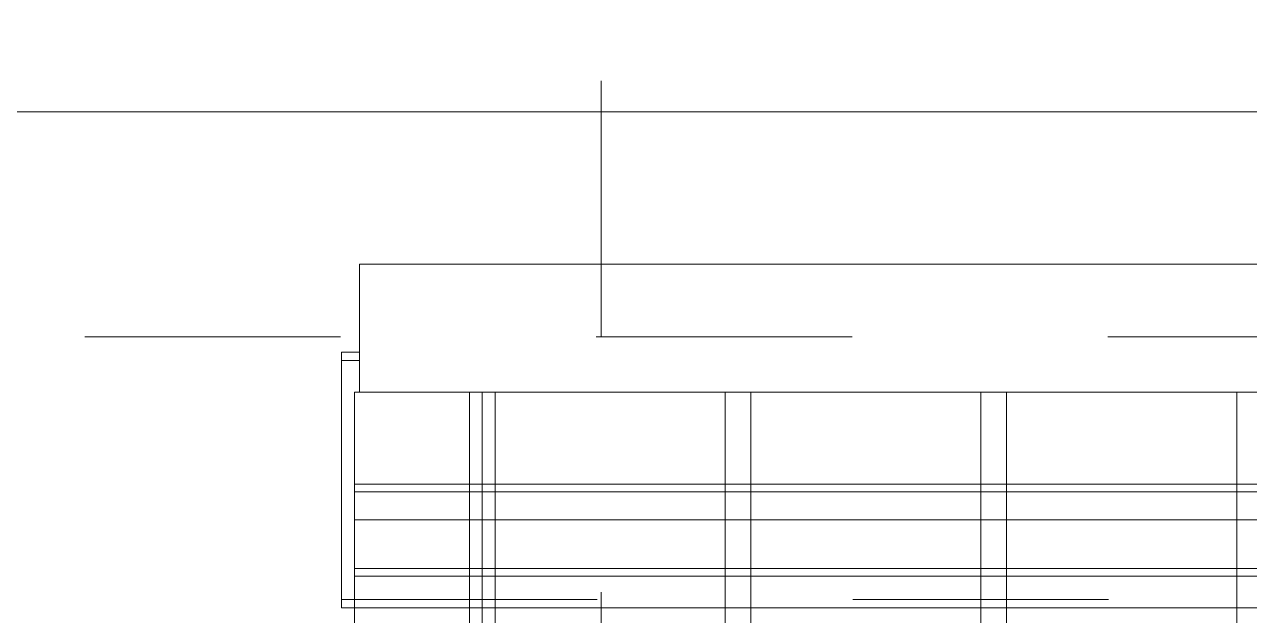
# Model space of a CAD drawing. Header units: metres. Extents: x 118 to 451, y -76 to 55.
# Drawn here: x 316.0121 to 316.4911, y -15.5691 to -15.3379 of the extents above; entities that cross this region are included whole.
import ezdxf

# ---------------------------------------------------------------- set-up
doc = ezdxf.new("R2010")
doc.units = ezdxf.units.M
doc.linetypes.add('Grid Line', pattern=[0.022225, 0.0127, -0.003175, 0.003175, -0.003175])
doc.linetypes.add('Hidden', pattern=[0.007144, 0.004763, -0.002381])
for name, color, linetype, lineweight in [('A-DETL-MBND', 7, 'Continuous', 9), ('A-FLOR-HRAL', 7, 'Continuous', 9), ('A-GENM', 7, 'Continuous', 9), ('S-BEAM', 7, 'Continuous', 9), ('S-GRID', 7, 'Continuous', 9)]:
    doc.layers.add(name, color=color, linetype=linetype, lineweight=lineweight)

# ---------------------------------------------------------------- blocks, each defined once
blk = doc.blocks.new('RHS-Rectangular Hollow Section - 100 x 100-1742798-Nivel Top-EC')
at = {"layer": 'S-BEAM'}
for p, q in [((1.43155, 0.05), (-1.36885, 0.05)), ((1.43155, 0.0436), (1.43155, 0.05)), ((1.43155, 0.0436), (1.43155, -0.0436)), ((1.43155, -0.05), (1.43155, -0.0436)), ((1.42445, -0.05), (1.43155, -0.05))]:
    blk.add_line(p, q, dxfattribs=at)
at = {"layer": 'S-BEAM', "linetype": 'Hidden'}
for p, q in [((1.43155, 0.0468), (-1.36885, 0.0468)), ((1.43155, -0.0468), (1.42445, -0.0468))]:
    blk.add_line(p, q, dxfattribs=at)
blk = doc.blocks.new('Railing - Railing-1754849-Nivel Top-EC')
at = {"layer": 'A-FLOR-HRAL'}
for p, q in [((37.72223, -0.70657), (35.03299, -1.85197)), ((35.05258, -1.89797), (37.74182, -0.75258)), ((35.03299, -1.85197), (35.05258, -1.89797))]:
    blk.add_line(p, q, dxfattribs=at)
blk = doc.blocks.new('Grating Peldaño - 980 x 1000-V26-Nivel Top-EC')
at = {"layer": 'A-GENM'}
for p, q in [((0.49, 0.5), (-0.44217, 0.5)), ((0.418, 0.5), (0.418, -0.5)), ((0.421, 0.5), (0.418, 0.5)), ((0.421, -0.5), (0.421, 0.5)), ((0.44, 0.5), (0.44, -0.5)), ((0.49, 0.5), (0.44, 0.5)), ((0.451, 0.5), (0.451, -0.5)), ((0.454, 0.5), (0.451, 0.5)), ((0.454, -0.5), (0.454, 0.5)), ((0.49, 0.498), (0.49, 0.5)), ((0.49, 0.498), (0.49, 0.5)), ((0.49, 0.455), (-0.44219, 0.455)), ((-0.44219, 0.45), (0.49, 0.45)), ((-0.44219, 0.445), (0.49, 0.445)), ((0.49, 0.355), (-0.44223, 0.355)), ((-0.44224, 0.345), (0.49, 0.345)), ((0.49, 0.255), (-0.44228, 0.255)), ((-0.44228, 0.245), (0.49, 0.245)), ((0.49, 0.155), (-0.44232, 0.155))]:
    blk.add_line(p, q, dxfattribs=at)

msp = doc.modelspace()

# ---------------------------------------------------------------- linework, layer by layer
at = {"layer": 'A-DETL-MBND'}
msp.add_line((302.05918, -15.37209), (318.06309, -15.37209), dxfattribs=at)
at = {"layer": 'S-GRID', "color": 253, "linetype": 'Grid Line', "true_color": 0xaaaaaa}
for p, q in [((316.23758, -35.65991), (316.23758, -10.05038)), ((321.53568, -15.46009), (291.51492, -15.46009))]:
    msp.add_line(p, q, dxfattribs=at)

# ---------------------------------------------------------------- block references
at = {"layer": 'A-FLOR-HRAL', "rotation": 336.93}
msp.add_blockref('Railing - Railing-1754849-Nivel Top-EC', (284.63751, 0), dxfattribs=at)
at = {"layer": 'A-GENM', "rotation": 89.9999999999999}
msp.add_blockref('Grating Peldaño - 980 x 1000-V26-Nivel Top-EC', (316.64109, -15.97173), dxfattribs=at)
at = {"layer": 'S-BEAM', "linetype": 'Hidden', "rotation": 180}
msp.add_blockref('RHS-Rectangular Hollow Section - 100 x 100-1742798-Nivel Top-EC', (317.56754, -15.51609), dxfattribs=at)

doc.saveas('drawing.dxf')
